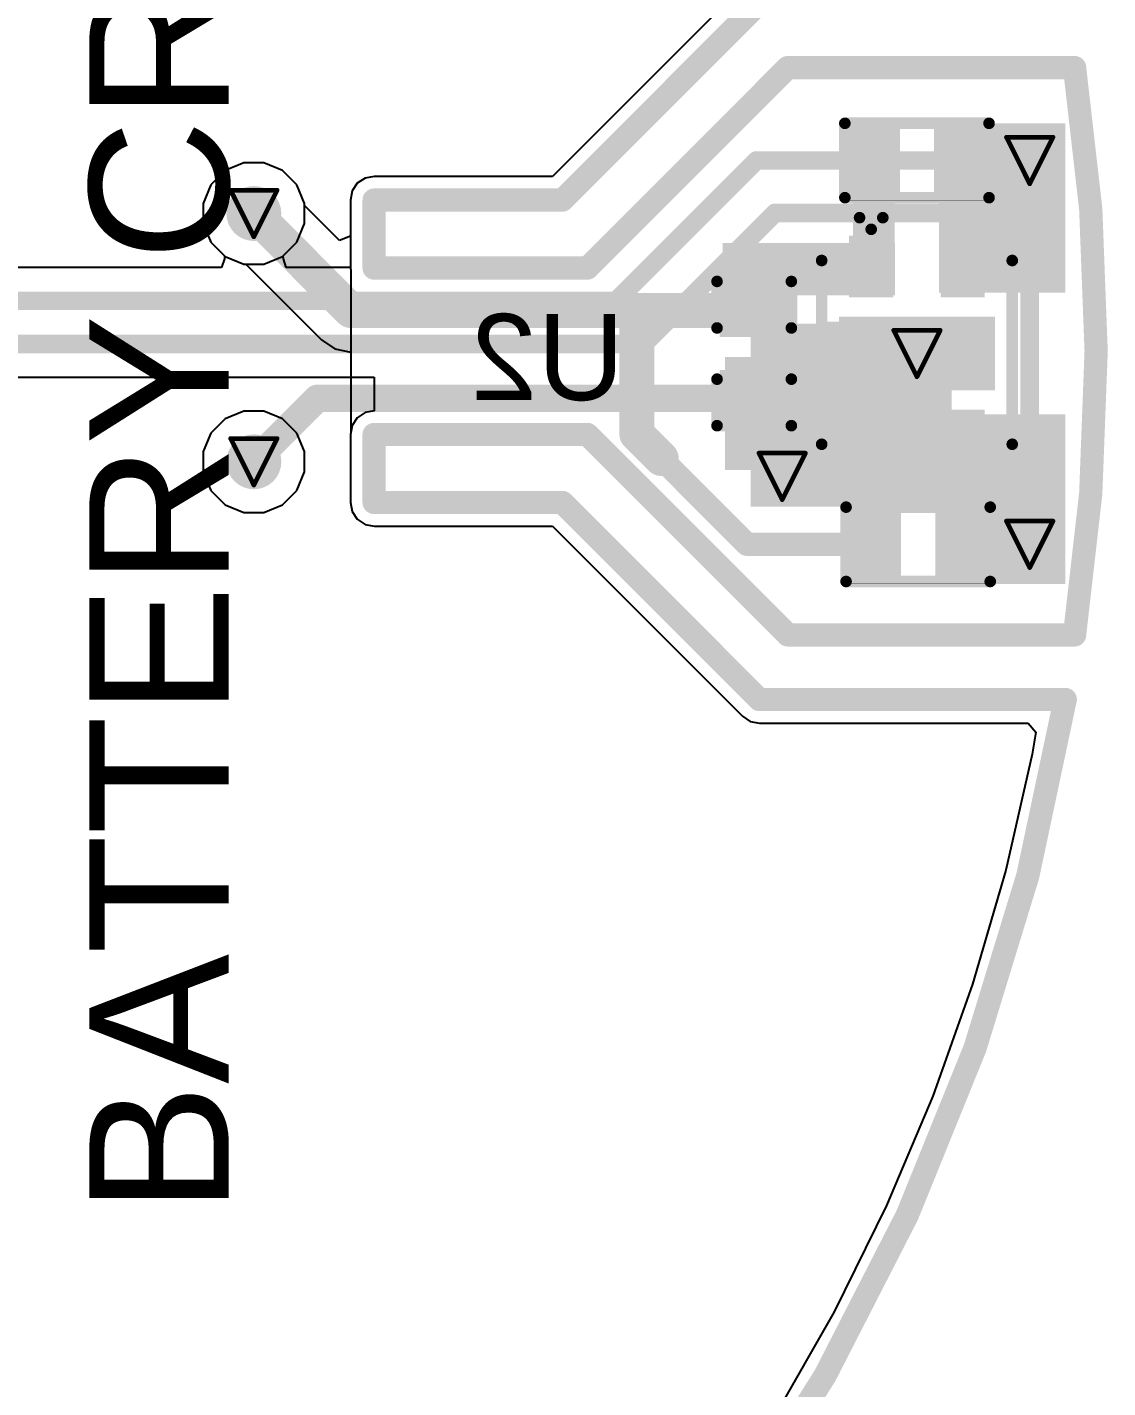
# Model space of a CAD drawing. Header units: inches. Extents: x -9 to 171, y -50 to 39.
# Drawn here: x 24.57 to 36.38, y -35.1 to -20.25 of the extents above; entities that cross this region are included whole.
import ezdxf

# ---------------------------------------------------------------- set-up
doc = ezdxf.new("R2010")
doc.units = ezdxf.units.IN
for name, color, linetype in [('Board Outline', 216, 'Continuous'), ('Bottom Layer', 5, 'Continuous'), ('Bottom Overlay', 54, 'Continuous'), ('Bottom Paste', 16, 'Continuous'), ('Bottom Solder', 6, 'Continuous'), ('Drill Drawing', 1, 'Continuous'), ('GND', 76, 'Continuous'), ('PWR', 16, 'Continuous'), ('Top Layer', 1, 'Continuous'), ('Top Overlay', 2, 'Continuous'), ('Via Holes', 16, 'Continuous')]:
    doc.layers.add(name, color=color, linetype=linetype)
doc.styles.add('Arial', font='', dxfattribs={"height": 0.2})
doc.styles.get('Arial').set_extended_font_data('Arial')

# ---------------------------------------------------------------- blocks, each defined once
blk = doc.blocks.new('4_WDFN_E_______P___B_10')
at = {"layer": 'Bottom Layer'}
for points in [[(-0.35, -0.8), (-0.35, 0.8), (0.35, 0.8), (0.35, -0.8)], [(-1.235, 0.31), (-1.235, 0.69), (-0.665, 0.69), (-0.665, 0.31)], [(0.665, 0.31), (0.665, 0.69), (1.235, 0.69), (1.235, 0.31)], [(-1.235, -0.69), (-1.235, -0.31), (-0.665, -0.31), (-0.665, -0.69)], [(0.665, -0.69), (0.665, -0.31), (1.235, -0.31), (1.235, -0.69)]]:
    blk.add_hatch(color=5, dxfattribs=at).paths.add_polyline_path(points)
at = {"layer": 'Bottom Paste'}
for points in [[(-0.35, -0.8), (-0.35, 0.8), (0.35, 0.8), (0.35, -0.8)], [(-1.235, 0.31), (-1.235, 0.69), (-0.665, 0.69), (-0.665, 0.31)], [(0.665, 0.31), (0.665, 0.69), (1.235, 0.69), (1.235, 0.31)], [(-1.235, -0.69), (-1.235, -0.31), (-0.665, -0.31), (-0.665, -0.69)], [(0.665, -0.69), (0.665, -0.31), (1.235, -0.31), (1.235, -0.69)]]:
    blk.add_hatch(color=16, dxfattribs=at).paths.add_polyline_path(points)
at = {"layer": 'Bottom Solder'}
for points in [[(-0.401, -0.851), (-0.401, 0.851), (0.401, 0.851), (0.401, -0.851)], [(-1.286, 0.259), (-1.286, 0.741), (-0.614, 0.741), (-0.614, 0.259)], [(0.614, 0.259), (0.614, 0.741), (1.286, 0.741), (1.286, 0.259)], [(-1.286, -0.741), (-1.286, -0.259), (-0.614, -0.259), (-0.614, -0.741)], [(0.614, -0.741), (0.614, -0.259), (1.286, -0.259), (1.286, -0.741)]]:
    blk.add_hatch(color=6, dxfattribs=at).paths.add_polyline_path(points)
at = {"layer": 'Bottom Overlay', "const_width": 0.127}
for points in [[(0.991, 1.041), (-1.016, 1.041)], [(-1.483, -0.627), (-1.483, -0.373)], [(-1.356, -0.5), (-1.483, -0.373)], [(-1.483, -0.627), (-1.356, -0.5)], [(0.991, -1.041), (-1.016, -1.041)]]:
    blk.add_lwpolyline(points, dxfattribs=at)
at = {"layer": 'Bottom Overlay', "const_width": 0.0635}
for points in [[(-1.048, 1.041, 1), (-0.984, 1.041, 1)], [(0.959, 1.041, 1), (1.022, 1.041, 1)], [(-1.515, -0.373, 1), (-1.452, -0.373, 1)], [(-1.515, -0.373, 1), (-1.452, -0.373, 1)], [(-1.388, -0.5, 1), (-1.325, -0.5, 1)], [(-1.388, -0.5, 1), (-1.325, -0.5, 1)], [(-1.515, -0.627, 1), (-1.452, -0.627, 1)], [(-1.515, -0.627, 1), (-1.452, -0.627, 1)], [(-1.048, -1.041, 1), (-0.984, -1.041, 1)], [(0.959, -1.041, 1), (1.022, -1.041, 1)]]:
    blk.add_lwpolyline(points, format="xyb", close=True, dxfattribs=at)
blk = doc.blocks.new('R___0402_B_14')
at = {"layer": 'Bottom Layer'}
for points in [[(-0.241, 0.318), (-0.241, -0.318), (-0.698, -0.318), (-0.698, 0.318)], [(0.699, 0.318), (0.699, -0.318), (0.241, -0.318), (0.241, 0.318)]]:
    blk.add_hatch(color=5, dxfattribs=at).paths.add_polyline_path(points)
at = {"layer": 'Bottom Paste'}
for points in [[(-0.241, 0.318), (-0.241, -0.318), (-0.698, -0.318), (-0.698, 0.318)], [(0.699, 0.318), (0.699, -0.318), (0.241, -0.318), (0.241, 0.318)]]:
    blk.add_hatch(color=16, dxfattribs=at).paths.add_polyline_path(points)
at = {"layer": 'Bottom Solder'}
for points in [[(-0.186, 0.373), (-0.186, -0.373), (-0.753, -0.373), (-0.753, 0.373)], [(0.754, 0.373), (0.754, -0.373), (0.186, -0.373), (0.186, 0.373)]]:
    blk.add_hatch(color=6, dxfattribs=at).paths.add_polyline_path(points)
at = {"layer": 'Bottom Overlay'}
for points, const_width in [([(0.787, 0.406), (-0.787, 0.406)], 0.127), ([(-0.787, -0.406), (-0.787, 0.406)], 0.127), ([(0.787, 0.406), (0.787, -0.406)], 0.127), ([(0.813, 0.432), (-0.813, 0.432)], 0.00323), ([(0.787, -0.406), (-0.787, -0.406)], 0.127)]:
    blk.add_lwpolyline(points, dxfattribs=dict(at, const_width=const_width))
for points, const_width in [([(-0.819, 0.406, 1), (-0.756, 0.406, 1)], 0.0635), ([(-0.819, 0.406, 1), (-0.756, 0.406, 1)], 0.0635), ([(0.756, 0.406, 1), (0.819, 0.406, 1)], 0.0635), ([(0.756, 0.406, 1), (0.819, 0.406, 1)], 0.0635), ([(-0.814, 0.432, 1), (-0.812, 0.432, 1)], 0.00161), ([(0.812, 0.432, 1), (0.814, 0.432, 1)], 0.00161), ([(-0.819, -0.406, 1), (-0.756, -0.406, 1)], 0.0635), ([(-0.819, -0.406, 1), (-0.756, -0.406, 1)], 0.0635), ([(0.756, -0.406, 1), (0.819, -0.406, 1)], 0.0635), ([(0.756, -0.406, 1), (0.819, -0.406, 1)], 0.0635)]:
    blk.add_lwpolyline(points, format="xyb", close=True, dxfattribs=dict(at, const_width=const_width))
blk = doc.blocks.new('R___0402_B_15')
at = {"layer": 'Bottom Layer'}
for points in [[(-0.241, 0.317), (-0.241, -0.318), (-0.699, -0.318), (-0.699, 0.317)], [(0.699, 0.317), (0.699, -0.318), (0.241, -0.318), (0.241, 0.317)]]:
    blk.add_hatch(color=5, dxfattribs=at).paths.add_polyline_path(points)
at = {"layer": 'Bottom Paste'}
for points in [[(-0.241, 0.317), (-0.241, -0.318), (-0.699, -0.318), (-0.699, 0.317)], [(0.699, 0.317), (0.699, -0.318), (0.241, -0.318), (0.241, 0.317)]]:
    blk.add_hatch(color=16, dxfattribs=at).paths.add_polyline_path(points)
at = {"layer": 'Bottom Solder'}
for points in [[(-0.186, 0.372), (-0.186, -0.373), (-0.754, -0.373), (-0.754, 0.372)], [(0.754, 0.372), (0.754, -0.373), (0.186, -0.373), (0.186, 0.372)]]:
    blk.add_hatch(color=6, dxfattribs=at).paths.add_polyline_path(points)
at = {"layer": 'Bottom Overlay'}
for points, const_width in [([(0.787, 0.406), (-0.787, 0.406)], 0.127), ([(-0.787, 0.406), (-0.787, -0.406)], 0.127), ([(0.787, -0.406), (0.787, 0.406)], 0.127), ([(0.813, 0.432), (-0.813, 0.432)], 0.00323), ([(0.787, -0.406), (-0.787, -0.406)], 0.127)]:
    blk.add_lwpolyline(points, dxfattribs=dict(at, const_width=const_width))
for points, const_width in [([(-0.819, 0.406, 1), (-0.756, 0.406, 1)], 0.0635), ([(-0.819, 0.406, 1), (-0.756, 0.406, 1)], 0.0635), ([(0.756, 0.406, 1), (0.819, 0.406, 1)], 0.0635), ([(0.756, 0.406, 1), (0.819, 0.406, 1)], 0.0635), ([(-0.814, 0.432, 1), (-0.812, 0.432, 1)], 0.00161), ([(0.812, 0.432, 1), (0.814, 0.432, 1)], 0.00161), ([(-0.819, -0.406, 1), (-0.756, -0.406, 1)], 0.0635), ([(-0.819, -0.406, 1), (-0.756, -0.406, 1)], 0.0635), ([(0.756, -0.406, 1), (0.819, -0.406, 1)], 0.0635), ([(0.756, -0.406, 1), (0.819, -0.406, 1)], 0.0635)]:
    blk.add_lwpolyline(points, format="xyb", close=True, dxfattribs=dict(at, const_width=const_width))
blk = doc.blocks.new('____0402_B_20')
at = {"layer": 'Bottom Layer'}
for points in [[(-0.241, 0.318), (-0.241, -0.318), (-0.699, -0.318), (-0.699, 0.318)], [(0.698, 0.318), (0.698, -0.318), (0.241, -0.318), (0.241, 0.318)]]:
    blk.add_hatch(color=5, dxfattribs=at).paths.add_polyline_path(points)
at = {"layer": 'Bottom Paste'}
for points in [[(-0.241, 0.318), (-0.241, -0.318), (-0.699, -0.318), (-0.699, 0.318)], [(0.698, 0.318), (0.698, -0.318), (0.241, -0.318), (0.241, 0.318)]]:
    blk.add_hatch(color=16, dxfattribs=at).paths.add_polyline_path(points)
at = {"layer": 'Bottom Solder'}
for points in [[(-0.181, 0.377), (-0.181, -0.377), (-0.759, -0.377), (-0.759, 0.377)], [(0.758, 0.377), (0.758, -0.377), (0.181, -0.377), (0.181, 0.377)]]:
    blk.add_hatch(color=6, dxfattribs=at).paths.add_polyline_path(points)
at = {"layer": 'Bottom Overlay', "const_width": 0.127}
for points in [[(-0.787, 0.406), (-0.787, -0.406)], [(-0.787, 0.406), (-0.279, 0.406)], [(0.279, 0.406), (0.787, 0.406)], [(0.787, 0.406), (0.787, -0.406)], [(-0.279, -0.406), (-0.787, -0.406)], [(0.787, -0.406), (0.279, -0.406)]]:
    blk.add_lwpolyline(points, dxfattribs=at)
at = {"layer": 'Bottom Overlay', "const_width": 0.0635}
for points in [[(-0.819, 0.406, 1), (-0.756, 0.406, 1)], [(-0.819, 0.406, 1), (-0.756, 0.406, 1)], [(-0.311, 0.406, 1), (-0.248, 0.406, 1)], [(0.248, 0.406, 1), (0.311, 0.406, 1)], [(0.756, 0.406, 1), (0.819, 0.406, 1)], [(0.756, 0.406, 1), (0.819, 0.406, 1)], [(-0.819, -0.406, 1), (-0.756, -0.406, 1)], [(-0.819, -0.406, 1), (-0.756, -0.406, 1)], [(-0.311, -0.406, 1), (-0.248, -0.406, 1)], [(0.248, -0.406, 1), (0.311, -0.406, 1)], [(0.756, -0.406, 1), (0.819, -0.406, 1)], [(0.756, -0.406, 1), (0.819, -0.406, 1)]]:
    blk.add_lwpolyline(points, format="xyb", close=True, dxfattribs=at)

msp = doc.modelspace()

# ---------------------------------------------------------------- hatches: boundary and pattern name
at = {"layer": 'Bottom Layer'}
for points in [[(33.597, -23.147), (34.053, -23.147), (34.053, -21.387), (33.597, -21.387)], [(34.536, -23.147), (35.915, -23.147), (35.915, -21.298), (34.536, -21.298)], [(32.174, -23.571), (32.911, -23.571), (32.911, -22.604), (32.174, -22.604)], [(34.054, -23.177), (34.054, -22.604), (32.174, -22.604), (32.174, -23.177)], [(33.256, -25.082), (34.067, -25.082), (34.067, -23.462), (33.256, -23.462)], [(33.47, -24.162), (35.095, -24.162), (35.095, -23.462), (33.47, -23.462)], [(32.199, -25.082), (34.067, -25.082), (34.067, -23.851), (32.199, -23.851)], [(35.915, -24.477), (34.536, -24.477), (34.536, -26.327), (35.915, -26.327)]]:
    msp.add_hatch(color=5, dxfattribs=at).paths.add_polyline_path(points)
h = msp.add_hatch(color=5, dxfattribs=at)
edge = h.paths.add_edge_path()
edge.add_arc((35.527, -21.704), 0.3, 0, 360)
h = msp.add_hatch(color=5, dxfattribs=at)
edge = h.paths.add_edge_path()
edge.add_arc((27.051, -22.283), 0.3, 0, 360)
h = msp.add_hatch(color=5, dxfattribs=at)
edge = h.paths.add_edge_path()
edge.add_arc((34.295, -23.812), 0.3, 0, 360)
h = msp.add_hatch(color=5, dxfattribs=at)
edge = h.paths.add_edge_path()
edge.add_arc((27.051, -24.994), 0.3, 0, 360)
h = msp.add_hatch(color=5, dxfattribs=at)
edge = h.paths.add_edge_path()
edge.add_arc((32.823, -25.153), 0.3, 0, 360)
h = msp.add_hatch(color=5, dxfattribs=at)
edge = h.paths.add_edge_path()
edge.add_arc((35.527, -25.895), 0.3, 0, 360)
at = {"layer": 'GND'}
h = msp.add_hatch(color=76, dxfattribs=at)
edge = h.paths.add_edge_path()
edge.add_arc((35.527, -21.704), 0.3, 0, 360)
h = msp.add_hatch(color=76, dxfattribs=at)
edge = h.paths.add_edge_path()
edge.add_arc((27.051, -22.283), 0.3, 0, 360)
h = msp.add_hatch(color=76, dxfattribs=at)
edge = h.paths.add_edge_path()
edge.add_arc((34.295, -23.812), 0.3, 0, 360)
h = msp.add_hatch(color=76, dxfattribs=at)
edge = h.paths.add_edge_path()
edge.add_arc((27.051, -24.994), 0.3, 0, 360)
h = msp.add_hatch(color=76, dxfattribs=at)
edge = h.paths.add_edge_path()
edge.add_arc((32.823, -25.153), 0.3, 0, 360)
h = msp.add_hatch(color=76, dxfattribs=at)
edge = h.paths.add_edge_path()
edge.add_arc((35.527, -25.895), 0.3, 0, 360)
at = {"layer": 'PWR'}
h = msp.add_hatch(color=16, dxfattribs=at)
edge = h.paths.add_edge_path()
edge.add_arc((35.527, -21.704), 0.3, 0, 360)
h = msp.add_hatch(color=16, dxfattribs=at)
edge = h.paths.add_edge_path()
edge.add_arc((27.051, -22.283), 0.3, 0, 360)
h = msp.add_hatch(color=16, dxfattribs=at)
edge = h.paths.add_edge_path()
edge.add_arc((34.295, -23.812), 0.3, 0, 360)
h = msp.add_hatch(color=16, dxfattribs=at)
edge = h.paths.add_edge_path()
edge.add_arc((27.051, -24.994), 0.3, 0, 360)
h = msp.add_hatch(color=16, dxfattribs=at)
edge = h.paths.add_edge_path()
edge.add_arc((32.823, -25.153), 0.3, 0, 360)
h = msp.add_hatch(color=16, dxfattribs=at)
edge = h.paths.add_edge_path()
edge.add_arc((35.527, -25.895), 0.3, 0, 360)
at = {"layer": 'Top Layer'}
h = msp.add_hatch(color=1, dxfattribs=at)
edge = h.paths.add_edge_path()
edge.add_arc((35.527, -21.704), 0.3, 0, 360)
h = msp.add_hatch(color=1, dxfattribs=at)
edge = h.paths.add_edge_path()
edge.add_arc((27.051, -22.283), 0.3, 0, 360)
msp.add_hatch(color=1, dxfattribs=at).paths.add_polyline_path([(32.479, -25.484), (34.675, -25.484), (34.675, -23.485), (32.479, -23.485)])
h = msp.add_hatch(color=1, dxfattribs=at)
edge = h.paths.add_edge_path()
edge.add_arc((34.295, -23.812), 0.3, 0, 360)
h = msp.add_hatch(color=1, dxfattribs=at)
edge = h.paths.add_edge_path()
edge.add_arc((27.051, -24.994), 0.3, 0, 360)
h = msp.add_hatch(color=1, dxfattribs=at)
edge = h.paths.add_edge_path()
edge.add_arc((32.823, -25.153), 0.3, 0, 360)
h = msp.add_hatch(color=1, dxfattribs=at)
edge = h.paths.add_edge_path()
edge.add_arc((35.527, -25.895), 0.3, 0, 360)
at = {"layer": 'Via Holes'}
h = msp.add_hatch(color=7, dxfattribs=at)
edge = h.paths.add_edge_path()
edge.add_arc((35.527, -21.704), 0.15, 0, 360)
h = msp.add_hatch(color=7, dxfattribs=at)
edge = h.paths.add_edge_path()
edge.add_arc((27.051, -22.283), 0.15, 0, 360)
h = msp.add_hatch(color=7, dxfattribs=at)
edge = h.paths.add_edge_path()
edge.add_arc((34.295, -23.812), 0.15, 0, 360)
h = msp.add_hatch(color=7, dxfattribs=at)
edge = h.paths.add_edge_path()
edge.add_arc((27.051, -24.994), 0.15, 0, 360)
h = msp.add_hatch(color=7, dxfattribs=at)
edge = h.paths.add_edge_path()
edge.add_arc((32.823, -25.153), 0.15, 0, 360)
h = msp.add_hatch(color=7, dxfattribs=at)
edge = h.paths.add_edge_path()
edge.add_arc((35.527, -25.895), 0.15, 0, 360)

# ---------------------------------------------------------------- linework, layer by layer
at = {"layer": 'Board Outline', "const_width": 0.254}
for points in [[(30.422, -22.136), (32.573, -19.985)], [(30.696, -22.878), (32.884, -20.69)], [(32.884, -20.69), (36.017, -20.69)], [(28.364, -22.878), (28.364, -22.136)], [(28.364, -22.136), (30.422, -22.136)], [(28.364, -22.878), (30.696, -22.878)], [(28.364, -25.438), (28.364, -24.696)], [(28.364, -24.696), (30.696, -24.696)], [(30.696, -24.696), (32.884, -26.884)], [(28.364, -25.438), (30.422, -25.438)], [(30.422, -25.438), (32.573, -27.589)], [(32.884, -26.884), (36.017, -26.884)], [(32.573, -27.589), (35.915, -27.589)]]:
    msp.add_lwpolyline(points, dxfattribs=at)
at = {"layer": 'Board Outline', "const_width": 0.127}
for points in [[(32.82, -20.69, 1), (32.947, -20.69, 1)], [(32.82, -20.69, 1), (32.947, -20.69, 1)], [(35.954, -20.69, 1), (36.081, -20.69, 1)], [(35.954, -20.69, 1), (36.081, -20.69, 1)], [(28.301, -22.136, 1), (28.428, -22.136, 1)], [(28.301, -22.136, 1), (28.428, -22.136, 1)], [(30.358, -22.136, 1), (30.485, -22.136, 1)], [(30.358, -22.136, 1), (30.485, -22.136, 1)], [(28.301, -22.878, 1), (28.428, -22.878, 1)], [(28.301, -22.878, 1), (28.428, -22.878, 1)], [(30.632, -22.878, 1), (30.759, -22.878, 1)], [(30.632, -22.878, 1), (30.759, -22.878, 1)], [(28.301, -24.696, 1), (28.428, -24.696, 1)], [(28.301, -24.696, 1), (28.428, -24.696, 1)], [(30.632, -24.696, 1), (30.759, -24.696, 1)], [(30.632, -24.696, 1), (30.759, -24.696, 1)], [(28.301, -25.438, 1), (28.428, -25.438, 1)], [(28.301, -25.438, 1), (28.428, -25.438, 1)], [(30.358, -25.438, 1), (30.485, -25.438, 1)], [(30.358, -25.438, 1), (30.485, -25.438, 1)], [(32.82, -26.884, 1), (32.947, -26.884, 1)], [(32.82, -26.884, 1), (32.947, -26.884, 1)], [(35.954, -26.884, 1), (36.081, -26.884, 1)], [(35.954, -26.884, 1), (36.081, -26.884, 1)], [(32.509, -27.589, 1), (32.636, -27.589, 1)], [(32.509, -27.589, 1), (32.636, -27.589, 1)], [(35.852, -27.589, 1), (35.979, -27.589, 1)], [(35.852, -27.589, 1), (35.979, -27.589, 1)]]:
    msp.add_lwpolyline(points, format="xyb", close=True, dxfattribs=at)
at = {"layer": 'Board Outline', "const_width": 0.254}
for points in [[(36.017, -20.69, -0.07609), (36.017, -26.884)], [(35.915, -27.589, -0.177977), (28.285, -40.991)]]:
    msp.add_lwpolyline(points, format="xyb", dxfattribs=at)
at = {"layer": 'Bottom Layer'}
for p, q in [((32.39, -19.802), (30.314, -21.877)), ((26.737, -21.813), (26.581, -21.969)), ((26.941, -21.729), (26.737, -21.813)), ((27.161, -21.729), (26.941, -21.729)), ((27.365, -21.813), (27.161, -21.729)), ((27.521, -21.969), (27.365, -21.813)), ((26.581, -21.969), (26.497, -22.173)), ((27.605, -22.173), (27.521, -21.969)), ((28.181, -21.953), (28.125, -22.037)), ((28.265, -21.897), (28.181, -21.953)), ((28.364, -21.877), (28.265, -21.897)), ((30.314, -21.877), (28.364, -21.877)), ((28.125, -22.037), (28.105, -22.136)), ((26.497, -22.173), (26.497, -22.393)), ((27.605, -22.196), (27.605, -22.173)), ((27.988, -22.579), (27.605, -22.196)), ((28.105, -22.136), (28.105, -22.53)), ((26.497, -22.393), (26.581, -22.597)), ((28.105, -22.53), (27.988, -22.579)), ((26.581, -22.597), (26.737, -22.752)), ((26.737, -22.752), (26.941, -22.837)), ((26.941, -22.837), (26.964, -22.837)), ((26.964, -22.837), (27.79, -23.663)), ((27.79, -23.663), (27.79, -23.663)), ((27.79, -23.663), (27.937, -23.761)), ((27.937, -23.761), (28.111, -23.796)), ((28.111, -23.796), (28.111, -24.668)), ((28.111, -24.668), (28.105, -24.696)), ((28.105, -24.696), (28.105, -25.438)), ((28.105, -25.438), (28.125, -25.537)), ((28.125, -25.537), (28.181, -25.621)), ((28.181, -25.621), (28.265, -25.677)), ((28.265, -25.677), (28.364, -25.697)), ((28.364, -25.697), (30.314, -25.697)), ((30.314, -25.697), (32.39, -27.772)), ((32.39, -27.772), (32.474, -27.828)), ((32.474, -27.828), (32.573, -27.848)), ((32.573, -27.848), (35.511, -27.848)), ((35.511, -27.848), (35.593, -27.945)), ((35.593, -27.945), (35.553, -28.186)), ((35.553, -28.186), (35.265, -29.451)), ((35.265, -29.451), (34.903, -30.697)), ((34.903, -30.697), (34.469, -31.919)), ((34.469, -31.919), (33.963, -33.114)), ((33.963, -33.114), (33.389, -34.277)), ((33.389, -34.277), (32.747, -35.405))]:
    msp.add_line(p, q, dxfattribs=at)
for points, const_width in [([(27.051, -22.283), (28.111, -23.343)], 0.381), ([(28.111, -23.343), (31.234, -23.343)], 0.381), ([(31.234, -24.69), (31.234, -23.343)], 0.381), ([(31.234, -23.343), (32.517, -23.343)], 0.381), ([(32.517, -24.816), (32.517, -24.282)], 0.203), ([(31.234, -24.69), (31.502, -24.958)], 0.381), ([(32.517, -24.816), (32.823, -25.122)], 0.203), ([(31.502, -24.958), (32.439, -25.895)], 0.254), ([(32.823, -25.153), (32.823, -25.122)], 0.203), ([(32.439, -25.895), (33.838, -25.895)], 0.254)]:
    msp.add_lwpolyline(points, dxfattribs=dict(at, const_width=const_width))
for points, const_width in [([(26.956, -22.283, 1), (27.146, -22.283, 1)], 0.191), ([(28.016, -23.343, 1), (28.206, -23.343, 1)], 0.191), ([(28.016, -23.343, 1), (28.206, -23.343, 1)], 0.191), ([(31.139, -23.343, 1), (31.33, -23.343, 1)], 0.191), ([(31.139, -23.343, 1), (31.33, -23.343, 1)], 0.191), ([(31.139, -23.343, 1), (31.33, -23.343, 1)], 0.191), ([(32.422, -23.343, 1), (32.612, -23.343, 1)], 0.191), ([(32.466, -24.282, 1), (32.568, -24.282, 1)], 0.102), ([(31.139, -24.69, 1), (31.33, -24.69, 1)], 0.191), ([(31.139, -24.69, 1), (31.33, -24.69, 1)], 0.191), ([(31.407, -24.958, 1), (31.597, -24.958, 1)], 0.191), ([(32.466, -24.816, 1), (32.568, -24.816, 1)], 0.102), ([(32.466, -24.816, 1), (32.568, -24.816, 1)], 0.102), ([(31.439, -24.958, 1), (31.566, -24.958, 1)], 0.127), ([(32.772, -25.122, 1), (32.874, -25.122, 1)], 0.102), ([(32.772, -25.122, 1), (32.874, -25.122, 1)], 0.102), ([(32.772, -25.153, 1), (32.874, -25.153, 1)], 0.102), ([(32.376, -25.895, 1), (32.503, -25.895, 1)], 0.127), ([(32.376, -25.895, 1), (32.503, -25.895, 1)], 0.127), ([(33.774, -25.895, 1), (33.901, -25.895, 1)], 0.127)]:
    msp.add_lwpolyline(points, format="xyb", close=True, dxfattribs=dict(at, const_width=const_width))
at = {"layer": 'Drill Drawing', "const_width": 0.0508}
for points in [[(35.273, -21.45), (35.781, -21.45)], [(35.273, -21.45), (35.527, -21.958)], [(35.527, -21.958), (35.781, -21.45)], [(26.797, -22.029), (27.305, -22.029)], [(26.797, -22.029), (27.051, -22.537)], [(27.051, -22.537), (27.305, -22.029)], [(34.041, -23.558), (34.549, -23.558)], [(34.041, -23.558), (34.295, -24.066)], [(34.295, -24.066), (34.549, -23.558)], [(26.797, -24.74), (27.305, -24.74)], [(26.797, -24.74), (27.051, -25.248)], [(27.051, -25.248), (27.305, -24.74)], [(32.569, -24.899), (33.077, -24.899)], [(32.569, -24.899), (32.823, -25.407)], [(32.823, -25.407), (33.077, -24.899)], [(35.273, -25.641), (35.781, -25.641)], [(35.273, -25.641), (35.527, -26.149)], [(35.527, -26.149), (35.781, -25.641)]]:
    msp.add_lwpolyline(points, dxfattribs=at)
at = {"layer": 'Drill Drawing', "const_width": 0.0254}
for points in [[(35.26, -21.45, 1), (35.286, -21.45, 1)], [(35.26, -21.45, 1), (35.286, -21.45, 1)], [(35.768, -21.45, 1), (35.794, -21.45, 1)], [(35.768, -21.45, 1), (35.794, -21.45, 1)], [(35.514, -21.958, 1), (35.54, -21.958, 1)], [(35.514, -21.958, 1), (35.54, -21.958, 1)], [(26.784, -22.029, 1), (26.81, -22.029, 1)], [(26.784, -22.029, 1), (26.81, -22.029, 1)], [(27.292, -22.029, 1), (27.318, -22.029, 1)], [(27.292, -22.029, 1), (27.318, -22.029, 1)], [(27.038, -22.537, 1), (27.064, -22.537, 1)], [(27.038, -22.537, 1), (27.064, -22.537, 1)], [(34.028, -23.558, 1), (34.053, -23.558, 1)], [(34.028, -23.558, 1), (34.053, -23.558, 1)], [(34.536, -23.558, 1), (34.561, -23.558, 1)], [(34.536, -23.558, 1), (34.561, -23.558, 1)], [(34.282, -24.066, 1), (34.307, -24.066, 1)], [(34.282, -24.066, 1), (34.307, -24.066, 1)], [(26.784, -24.74, 1), (26.81, -24.74, 1)], [(26.784, -24.74, 1), (26.81, -24.74, 1)], [(27.292, -24.74, 1), (27.318, -24.74, 1)], [(27.292, -24.74, 1), (27.318, -24.74, 1)], [(32.556, -24.899, 1), (32.581, -24.899, 1)], [(32.556, -24.899, 1), (32.581, -24.899, 1)], [(33.064, -24.899, 1), (33.089, -24.899, 1)], [(33.064, -24.899, 1), (33.089, -24.899, 1)], [(27.038, -25.248, 1), (27.064, -25.248, 1)], [(27.038, -25.248, 1), (27.064, -25.248, 1)], [(32.81, -25.407, 1), (32.835, -25.407, 1)], [(32.81, -25.407, 1), (32.835, -25.407, 1)], [(35.26, -25.641, 1), (35.286, -25.641, 1)], [(35.26, -25.641, 1), (35.286, -25.641, 1)], [(35.768, -25.641, 1), (35.794, -25.641, 1)], [(35.768, -25.641, 1), (35.794, -25.641, 1)], [(35.514, -26.149, 1), (35.54, -26.149, 1)], [(35.514, -26.149, 1), (35.54, -26.149, 1)]]:
    msp.add_lwpolyline(points, format="xyb", close=True, dxfattribs=at)
at = {"layer": 'GND'}
for p, q in [((32.39, -19.802), (30.314, -21.877)), ((26.737, -21.813), (26.581, -21.969)), ((26.941, -21.729), (26.737, -21.813)), ((27.161, -21.729), (26.941, -21.729)), ((27.365, -21.813), (27.161, -21.729)), ((27.521, -21.969), (27.365, -21.813)), ((26.581, -21.969), (26.497, -22.173)), ((27.605, -22.173), (27.521, -21.969)), ((28.181, -21.953), (28.125, -22.037)), ((28.265, -21.897), (28.181, -21.953)), ((28.364, -21.877), (28.265, -21.897)), ((30.314, -21.877), (28.364, -21.877)), ((28.125, -22.037), (28.105, -22.136)), ((26.497, -22.173), (26.497, -22.393)), ((27.605, -22.393), (27.605, -22.173)), ((28.105, -22.136), (28.105, -22.878)), ((26.497, -22.393), (26.581, -22.597)), ((27.521, -22.597), (27.605, -22.393)), ((26.581, -22.597), (26.737, -22.752)), ((27.365, -22.752), (27.521, -22.597)), ((26.737, -22.752), (26.941, -22.837)), ((26.941, -22.837), (27.161, -22.837)), ((27.161, -22.837), (27.365, -22.752)), ((28.105, -22.878), (28.111, -22.906)), ((28.111, -22.906), (28.111, -24.668)), ((28.111, -24.668), (28.105, -24.696)), ((28.105, -24.696), (28.105, -25.438)), ((28.105, -25.438), (28.125, -25.537)), ((28.125, -25.537), (28.181, -25.621)), ((28.181, -25.621), (28.265, -25.677)), ((28.265, -25.677), (28.364, -25.697)), ((28.364, -25.697), (30.314, -25.697)), ((30.314, -25.697), (32.39, -27.772)), ((32.39, -27.772), (32.474, -27.828)), ((32.474, -27.828), (32.573, -27.848)), ((32.573, -27.848), (35.511, -27.848)), ((35.511, -27.848), (35.593, -27.945)), ((35.593, -27.945), (35.553, -28.186)), ((35.553, -28.186), (35.265, -29.451)), ((35.265, -29.451), (34.903, -30.697)), ((34.903, -30.697), (34.469, -31.919)), ((34.469, -31.919), (33.963, -33.114)), ((33.963, -33.114), (33.389, -34.277)), ((33.389, -34.277), (32.747, -35.405))]:
    msp.add_line(p, q, dxfattribs=at)
at = {"layer": 'PWR'}
for p, q in [((32.39, -19.802), (30.314, -21.877)), ((28.181, -21.953), (28.125, -22.037)), ((28.265, -21.897), (28.181, -21.953)), ((28.364, -21.877), (28.265, -21.897)), ((30.314, -21.877), (28.364, -21.877)), ((28.125, -22.037), (28.105, -22.136)), ((28.105, -22.136), (28.105, -22.878)), ((28.105, -22.878), (28.111, -22.906)), ((28.111, -22.906), (28.111, -24.668)), ((26.941, -24.44), (26.737, -24.524)), ((27.161, -24.44), (26.941, -24.44)), ((27.365, -24.524), (27.161, -24.44)), ((26.737, -24.524), (26.581, -24.68)), ((27.521, -24.68), (27.365, -24.524)), ((26.581, -24.68), (26.497, -24.883)), ((27.605, -24.883), (27.521, -24.68)), ((28.111, -24.668), (28.105, -24.696)), ((28.105, -24.696), (28.105, -25.438)), ((26.497, -24.883), (26.497, -25.104)), ((27.605, -25.104), (27.605, -24.883)), ((26.497, -25.104), (26.581, -25.307)), ((27.521, -25.307), (27.605, -25.104)), ((26.581, -25.307), (26.737, -25.463)), ((27.365, -25.463), (27.521, -25.307)), ((26.737, -25.463), (26.941, -25.548)), ((26.941, -25.548), (27.161, -25.548)), ((27.161, -25.548), (27.365, -25.463)), ((28.105, -25.438), (28.125, -25.537)), ((28.125, -25.537), (28.181, -25.621)), ((28.181, -25.621), (28.265, -25.677)), ((28.265, -25.677), (28.364, -25.697)), ((28.364, -25.697), (30.314, -25.697)), ((30.314, -25.697), (32.39, -27.772)), ((32.39, -27.772), (32.474, -27.828)), ((32.474, -27.828), (32.573, -27.848)), ((32.573, -27.848), (35.511, -27.848)), ((35.511, -27.848), (35.593, -27.945)), ((35.593, -27.945), (35.553, -28.186)), ((35.553, -28.186), (35.265, -29.451)), ((35.265, -29.451), (34.903, -30.697)), ((34.903, -30.697), (34.469, -31.919)), ((34.469, -31.919), (33.963, -33.114)), ((33.963, -33.114), (33.389, -34.277)), ((33.389, -34.277), (32.747, -35.405))]:
    msp.add_line(p, q, dxfattribs=at)
at = {"layer": 'Top Layer'}
for p, q in [((32.39, -19.802), (30.314, -21.877)), ((26.737, -21.813), (26.581, -21.969)), ((26.941, -21.729), (26.737, -21.813)), ((27.161, -21.729), (26.941, -21.729)), ((27.365, -21.813), (27.161, -21.729)), ((27.521, -21.969), (27.365, -21.813)), ((26.581, -21.969), (26.497, -22.173)), ((27.605, -22.173), (27.521, -21.969)), ((28.181, -21.953), (28.125, -22.037)), ((28.265, -21.897), (28.181, -21.953)), ((28.364, -21.877), (28.265, -21.897)), ((30.314, -21.877), (28.364, -21.877)), ((28.125, -22.037), (28.105, -22.136)), ((26.497, -22.173), (26.497, -22.393)), ((27.605, -22.393), (27.605, -22.173)), ((28.105, -22.136), (28.105, -22.873)), ((26.497, -22.393), (26.581, -22.597)), ((27.521, -22.597), (27.605, -22.393)), ((26.581, -22.597), (26.731, -22.746)), ((27.371, -22.746), (27.521, -22.597)), ((26.697, -22.873), (21.007, -22.873)), ((26.729, -22.777), (26.697, -22.873)), ((26.731, -22.746), (26.729, -22.777)), ((27.373, -22.777), (27.371, -22.746)), ((27.405, -22.873), (27.373, -22.777)), ((28.105, -22.873), (27.405, -22.873)), ((21.553, -24.071), (28.364, -24.071)), ((28.364, -24.071), (28.364, -24.437)), ((28.265, -24.457), (28.181, -24.513)), ((28.364, -24.437), (28.265, -24.457)), ((28.125, -24.597), (28.105, -24.696)), ((28.181, -24.513), (28.125, -24.597)), ((28.105, -24.696), (28.105, -25.438)), ((28.105, -25.438), (28.125, -25.537)), ((28.125, -25.537), (28.181, -25.621)), ((28.181, -25.621), (28.265, -25.677)), ((28.265, -25.677), (28.364, -25.697)), ((28.364, -25.697), (30.314, -25.697)), ((30.314, -25.697), (32.39, -27.772)), ((32.39, -27.772), (32.474, -27.828)), ((32.474, -27.828), (32.573, -27.848)), ((32.573, -27.848), (35.511, -27.848)), ((35.511, -27.848), (35.593, -27.945)), ((35.593, -27.945), (35.553, -28.186)), ((35.553, -28.186), (35.265, -29.451)), ((35.265, -29.451), (34.903, -30.697)), ((34.903, -30.697), (34.469, -31.919)), ((34.469, -31.919), (33.963, -33.114)), ((33.963, -33.114), (33.389, -34.277)), ((33.389, -34.277), (32.747, -35.405))]:
    msp.add_line(p, q, dxfattribs=at)
for points, const_width in [([(31.01, -23.236), (32.542, -21.704)], 0.203), ([(32.542, -21.704), (35.527, -21.704)], 0.203), ([(31.312, -23.708), (32.745, -22.276)], 0.203), ([(32.745, -22.276), (34.95, -22.276)], 0.203), ([(34.95, -22.276), (35.527, -22.852)], 0.203), ([(35.527, -25.895), (35.527, -22.852)], 0.203), ([(21.007, -23.236), (31.01, -23.236)], 0.203), ([(21.403, -23.708), (31.312, -23.708)], 0.203), ([(27.051, -24.994), (27.744, -24.301)], 0.3), ([(27.744, -24.301), (32.647, -24.301)], 0.3), ([(32.647, -24.301), (32.823, -24.477)], 0.3), ([(32.823, -25.153), (32.823, -24.477)], 0.3)]:
    msp.add_lwpolyline(points, dxfattribs=dict(at, const_width=const_width))
for points, const_width in [([(32.491, -21.704, 1), (32.593, -21.704, 1)], 0.102), ([(32.491, -21.704, 1), (32.593, -21.704, 1)], 0.102), ([(35.476, -21.704, 1), (35.578, -21.704, 1)], 0.102), ([(32.694, -22.276, 1), (32.795, -22.276, 1)], 0.102), ([(32.694, -22.276, 1), (32.795, -22.276, 1)], 0.102), ([(34.9, -22.276, 1), (35.001, -22.276, 1)], 0.102), ([(34.9, -22.276, 1), (35.001, -22.276, 1)], 0.102), ([(35.476, -22.852, 1), (35.578, -22.852, 1)], 0.102), ([(35.476, -22.852, 1), (35.578, -22.852, 1)], 0.102), ([(30.959, -23.236, 1), (31.061, -23.236, 1)], 0.102), ([(30.959, -23.236, 1), (31.061, -23.236, 1)], 0.102), ([(31.262, -23.708, 1), (31.363, -23.708, 1)], 0.102), ([(31.262, -23.708, 1), (31.363, -23.708, 1)], 0.102), ([(27.669, -24.301, 1), (27.819, -24.301, 1)], 0.15), ([(27.669, -24.301, 1), (27.819, -24.301, 1)], 0.15), ([(32.572, -24.301, 1), (32.722, -24.301, 1)], 0.15), ([(32.572, -24.301, 1), (32.722, -24.301, 1)], 0.15), ([(32.748, -24.477, 1), (32.898, -24.477, 1)], 0.15), ([(32.748, -24.477, 1), (32.898, -24.477, 1)], 0.15), ([(26.976, -24.994, 1), (27.126, -24.994, 1)], 0.15), ([(32.748, -25.153, 1), (32.898, -25.153, 1)], 0.15), ([(35.476, -25.895, 1), (35.578, -25.895, 1)], 0.102)]:
    msp.add_lwpolyline(points, format="xyb", close=True, dxfattribs=dict(at, const_width=const_width))

# ---------------------------------------------------------------- block references
for name, p, rotation in [('R___0402_B_14', (34.295, -21.704), 180), ('4_WDFN_E_______P___B_10', (34.295, -23.812), 270), ('____0402_B_20', (32.517, -23.812), 90), ('R___0402_B_15', (34.308, -25.895), 180)]:
    msp.add_blockref(name, p, dxfattribs=dict(rotation=rotation))

# ---------------------------------------------------------------- texts
at = {"layer": 'Bottom Overlay', "style": 'Arial', "text_generation_flag": 2}
msp.add_text('U2', height=0.9398, dxfattribs=at).set_placement((31.097, -24.32))
at = {"layer": 'Top Overlay', "style": 'Arial'}
msp.add_text('BATTERY CR2477', height=1.524, rotation=90, dxfattribs=at).set_placement((26.777, -33.207))

doc.saveas('drawing.dxf')
